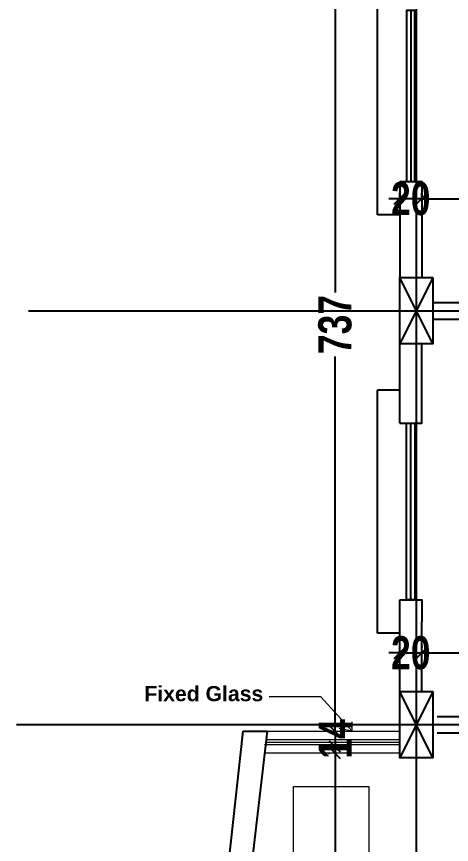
# Model space of a CAD drawing. Extents: x 285329 to 658348, y -83126 to -16980.
# Drawn here: x 358462 to 358856, y -41831 to -41081 of the extents above; entities that cross this region are included whole.
import ezdxf

# ---------------------------------------------------------------- set-up
doc = ezdxf.new("R2010")
doc.units = 0
doc.layers.get('0').update_dxf_attribs({"linetype": 'CONTINUOUS'})
doc.layers.get('DEFPOINTS').update_dxf_attribs({"color": 9, "linetype": 'CONTINUOUS'})
for name, color, linetype in [('AXIS', 1, 'CONTINUOUS'), ('COLUMN', 5, 'CONTINUOUS'), ('FURNITURE', 4, 'CONTINUOUS'), ('TEXT', 3, 'CONTINUOUS'), ('WALL', 7, 'CONTINUOUS'), ('WALL1', 2, 'CONTINUOUS')]:
    doc.layers.add(name, color=color, linetype=linetype)
doc.layers.add('FURN', color=126, linetype='CONTINUOUS', lineweight=9)
doc.layers.add('VIS', color=8, linetype='CONTINUOUS', lineweight=18)
doc.styles.add('CITYBLUEPRINT', font='cityb___.ttf', dxfattribs={"width": 0.8})
doc.styles.add('STYLE4', font='arialbd.ttf', dxfattribs={"height": 0.2})
doc.dimstyles.new('50', dxfattribs={"dimtxt": 30, "dimasz": 10, "dimexe": 5, "dimexo": 6, "dimgap": 5, "dimtad": 0, "dimdec": 0, "dimdsep": 46, "dimtxsty": 'CITYBLUEPRINT', "dimblk1": 'OBLIQUE', "dimblk2": 'OBLIQUE', "dimsah": 1, "dimcen": 0.05, "dimdle": 0.03, "dimclre": 22, "dimclrt": 7, "dimadec": 0, "dimazin": 0, "dimtfac": 1, "dimtdec": 0, "dimtix": 1, "dimtmove": 0, "dimatfit": 3, "dimldrblk": 'OBLIQUE', "dimfxl": 1, "dimtolj": 1, "dimtzin": 0, "dimarcsym": 0})

# ---------------------------------------------------------------- blocks, each defined once
blk = doc.blocks.new('COLUMN')
at = {"layer": 'AXIS'}
for p, q in [((236924.7, -9644.26), (236984.7, -9674.26)), ((236984.7, -9644.26), (236924.7, -9674.26))]:
    blk.add_line(p, q, dxfattribs=at)
at = {"layer": 'COLUMN'}
blk.add_lwpolyline([(236924.7, -9644.26), (236984.7, -9644.26), (236984.7, -9674.26), (236924.7, -9674.26)], close=True, dxfattribs=at)
blk = doc.blocks.new('_Oblique')
at = {"color": 0, "lineweight": -2}
blk.add_line((-0.5, -0.5), (0.5, 0.5), dxfattribs=at)
blk = doc.blocks.new('*D2542')
at = {"layer": 'DEFPOINTS', "color": 0, "linetype": 'Continuous', "lineweight": 5, "transparency": 16777216}
for p in [(358749.24, -40991.71), (358749.24, -41728.7), (358750.88, -41728.7)]:
    blk.add_point(p, dxfattribs=at)
at = {"layer": 'VIS', "color": 0, "linetype": 'Continuous', "lineweight": -2, "transparency": 16777216}
for p, q in [((358750.88, -40991.68), (358750.88, -41331.22)), ((358750.88, -41728.73), (358750.88, -41389.19))]:
    blk.add_line(p, q, dxfattribs=at)
at = {"layer": 'VIS', "color": 22, "linetype": 'Continuous', "lineweight": -2, "transparency": 16777216}
for p, q in [((358755.24, -40991.71), (358755.88, -40991.71)), ((358755.24, -41728.7), (358755.88, -41728.7))]:
    blk.add_line(p, q, dxfattribs=at)
at = {"layer": 'VIS', "color": 0, "linetype": 'Continuous', "lineweight": -2, "transparency": 16777216, "xscale": 10, "yscale": 10, "zscale": 10}
for p, rotation in [((358750.88, -40991.71), 90), ((358750.88, -41728.7), 270)]:
    blk.add_blockref('_Oblique', p, dxfattribs=dict(at, rotation=rotation))
at = {"layer": 'VIS', "color": 7, "linetype": 'Continuous', "lineweight": 5, "transparency": 16777216, "insert": (358750.88, -41360.2), "char_height": 30, "attachment_point": 5, "rotation": 90, "style": 'CITYBLUEPRINT'}
blk.add_mtext('\\A1;737', dxfattribs=at)
blk = doc.blocks.new('*D2543')
at = {"layer": 'DEFPOINTS', "color": 0, "linetype": 'Continuous', "lineweight": 5, "transparency": 16777216}
for p in [(358749.24, -41728.7), (358750.88, -41742.51), (358750.88, -41742.51)]:
    blk.add_point(p, dxfattribs=at)
at = {"layer": 'VIS', "color": 0, "linetype": 'Continuous', "lineweight": -2, "transparency": 16777216}
for p, q in [((358750.88, -41728.7), (358750.88, -41718.7)), ((358750.88, -41728.7), (358750.88, -41742.51)), ((358750.88, -41742.51), (358750.88, -41752.51))]:
    blk.add_line(p, q, dxfattribs=at)
at = {"layer": 'VIS', "color": 22, "linetype": 'Continuous', "lineweight": -2, "transparency": 16777216}
for p, q in [((358755.24, -41728.7), (358755.88, -41728.7)), ((358744.88, -41742.51), (358745.88, -41742.51))]:
    blk.add_line(p, q, dxfattribs=at)
at = {"layer": 'VIS', "color": 0, "linetype": 'Continuous', "lineweight": -2, "transparency": 16777216, "xscale": 10, "yscale": 10, "zscale": 10}
for p, rotation in [((358750.88, -41728.7), 270), ((358750.88, -41742.51), 90)]:
    blk.add_blockref('_Oblique', p, dxfattribs=dict(at, rotation=rotation))
at = {"layer": 'VIS', "color": 7, "linetype": 'Continuous', "lineweight": 5, "transparency": 16777216, "insert": (358750.88, -41735.61), "char_height": 30, "attachment_point": 5, "rotation": 90, "style": 'CITYBLUEPRINT'}
blk.add_mtext('\\A1;14', dxfattribs=at)
blk = doc.blocks.new('*D2622')
at = {"layer": 'DEFPOINTS', "color": 0, "linetype": 'Continuous', "lineweight": 5, "transparency": 16777216}
for p in [(358829.46, -41657.73), (358809.46, -41667.39), (358829.46, -41667.39)]:
    blk.add_point(p, dxfattribs=at)
at = {"layer": 'VIS', "color": 22, "linetype": 'Continuous', "lineweight": -2, "transparency": 16777216}
for p, q in [((358809.46, -41661.39), (358809.46, -41652.73)), ((358829.46, -41661.39), (358829.46, -41652.73))]:
    blk.add_line(p, q, dxfattribs=at)
at = {"layer": 'VIS', "color": 0, "linetype": 'Continuous', "lineweight": -2, "transparency": 16777216}
for p, q in [((358809.46, -41657.73), (358799.46, -41657.73)), ((358809.46, -41657.73), (358829.46, -41657.73)), ((358829.46, -41657.73), (358839.46, -41657.73))]:
    blk.add_line(p, q, dxfattribs=at)
at = {"layer": 'VIS', "color": 0, "linetype": 'Continuous', "lineweight": -2, "transparency": 16777216, "xscale": 10, "yscale": 10, "zscale": 10}
blk.add_blockref('_Oblique', (358809.46, -41657.73), dxfattribs=at)
at = {"layer": 'VIS', "color": 0, "linetype": 'Continuous', "lineweight": -2, "transparency": 16777216, "xscale": 10, "yscale": 10, "zscale": 10, "rotation": 180}
blk.add_blockref('_Oblique', (358829.46, -41657.73), dxfattribs=at)
at = {"layer": 'VIS', "color": 7, "linetype": 'Continuous', "lineweight": 5, "transparency": 16777216, "insert": (358819.46, -41657.73), "char_height": 30, "attachment_point": 5, "style": 'CITYBLUEPRINT'}
blk.add_mtext('\\A1;20', dxfattribs=at)
blk = doc.blocks.new('*D2623')
at = {"layer": 'DEFPOINTS', "color": 0, "linetype": 'Continuous', "lineweight": 5, "transparency": 16777216}
for p in [(359506.96, -41614.21), (358829.46, -41657.73), (359506.96, -41657.73)]:
    blk.add_point(p, dxfattribs=at)
at = {"layer": 'VIS', "color": 22, "linetype": 'Continuous', "lineweight": -2, "transparency": 16777216}
for p, q in [((359506.96, -41620.21), (359506.96, -41662.73)), ((358829.46, -41651.73), (358829.46, -41652.73))]:
    blk.add_line(p, q, dxfattribs=at)
at = {"layer": 'VIS', "color": 0, "linetype": 'Continuous', "lineweight": -2, "transparency": 16777216}
for p, q in [((358829.43, -41657.73), (359138.37, -41657.73)), ((359506.99, -41657.73), (359198.05, -41657.73))]:
    blk.add_line(p, q, dxfattribs=at)
at = {"layer": 'VIS', "color": 0, "linetype": 'Continuous', "lineweight": -2, "transparency": 16777216, "xscale": 10, "yscale": 10, "zscale": 10, "rotation": 180}
blk.add_blockref('_Oblique', (358829.46, -41657.73), dxfattribs=at)
at = {"layer": 'VIS', "color": 0, "linetype": 'Continuous', "lineweight": -2, "transparency": 16777216, "xscale": 10, "yscale": 10, "zscale": 10}
blk.add_blockref('_Oblique', (359506.96, -41657.73), dxfattribs=at)
at = {"layer": 'VIS', "color": 7, "linetype": 'Continuous', "lineweight": 5, "transparency": 16777216, "insert": (359168.21, -41657.73), "char_height": 30, "attachment_point": 5, "style": 'CITYBLUEPRINT'}
blk.add_mtext('\\A1;677', dxfattribs=at)
blk = doc.blocks.new('*D2667')
at = {"layer": 'DEFPOINTS', "color": 0, "linetype": 'Continuous', "lineweight": 5, "transparency": 16777216}
for p in [(359246.96, -41220.21), (358829.46, -41246.27), (358829.46, -41250.72)]:
    blk.add_point(p, dxfattribs=at)
at = {"layer": 'VIS', "color": 22, "linetype": 'Continuous', "lineweight": -2, "transparency": 16777216}
for p, q in [((359246.96, -41226.21), (359246.96, -41251.27)), ((358829.46, -41244.72), (358829.46, -41241.27))]:
    blk.add_line(p, q, dxfattribs=at)
at = {"layer": 'VIS', "color": 0, "linetype": 'Continuous', "lineweight": -2, "transparency": 16777216}
for p, q in [((358829.43, -41246.27), (359013.74, -41246.27)), ((359246.99, -41246.27), (359062.68, -41246.27))]:
    blk.add_line(p, q, dxfattribs=at)
at = {"layer": 'VIS', "color": 0, "linetype": 'Continuous', "lineweight": -2, "transparency": 16777216, "xscale": 10, "yscale": 10, "zscale": 10, "rotation": 180}
blk.add_blockref('_Oblique', (358829.46, -41246.27), dxfattribs=at)
at = {"layer": 'VIS', "color": 0, "linetype": 'Continuous', "lineweight": -2, "transparency": 16777216, "xscale": 10, "yscale": 10, "zscale": 10}
blk.add_blockref('_Oblique', (359246.96, -41246.27), dxfattribs=at)
at = {"layer": 'VIS', "color": 7, "linetype": 'Continuous', "lineweight": 5, "transparency": 16777216, "insert": (359038.21, -41246.27), "char_height": 30, "attachment_point": 5, "style": 'CITYBLUEPRINT'}
blk.add_mtext('\\A1;417', dxfattribs=at)
blk = doc.blocks.new('*D2668')
at = {"layer": 'DEFPOINTS', "color": 0, "linetype": 'Continuous', "lineweight": 5, "transparency": 16777216}
for p in [(358809.46, -41246.27), (358809.46, -41250.72), (358829.46, -41250.72)]:
    blk.add_point(p, dxfattribs=at)
at = {"layer": 'VIS', "color": 22, "linetype": 'Continuous', "lineweight": -2, "transparency": 16777216}
for p, q in [((358809.46, -41244.72), (358809.46, -41241.27)), ((358829.46, -41244.72), (358829.46, -41241.27))]:
    blk.add_line(p, q, dxfattribs=at)
at = {"layer": 'VIS', "color": 0, "linetype": 'Continuous', "lineweight": -2, "transparency": 16777216}
for p, q in [((358809.46, -41246.27), (358799.46, -41246.27)), ((358829.46, -41246.27), (358809.46, -41246.27)), ((358829.46, -41246.27), (358839.46, -41246.27))]:
    blk.add_line(p, q, dxfattribs=at)
at = {"layer": 'VIS', "color": 0, "linetype": 'Continuous', "lineweight": -2, "transparency": 16777216, "xscale": 10, "yscale": 10, "zscale": 10}
blk.add_blockref('_Oblique', (358809.46, -41246.27), dxfattribs=at)
at = {"layer": 'VIS', "color": 0, "linetype": 'Continuous', "lineweight": -2, "transparency": 16777216, "xscale": 10, "yscale": 10, "zscale": 10, "rotation": 180}
blk.add_blockref('_Oblique', (358829.46, -41246.27), dxfattribs=at)
at = {"layer": 'VIS', "color": 7, "linetype": 'Continuous', "lineweight": 5, "transparency": 16777216, "insert": (358819.46, -41246.27), "char_height": 30, "attachment_point": 5, "style": 'CITYBLUEPRINT'}
blk.add_mtext('\\A1;20', dxfattribs=at)
blk = doc.blocks.new('*D2703')
at = {"layer": 'DEFPOINTS', "color": 0, "linetype": 'Continuous', "lineweight": 5, "transparency": 16777216}
for p in [(358750.88, -41748.51), (358750.88, -41748.51), (358751.81, -42090.21)]:
    blk.add_point(p, dxfattribs=at)
at = {"layer": 'VIS', "color": 22, "linetype": 'Continuous', "lineweight": -2, "transparency": 16777216}
for p, q in [((358744.88, -41748.51), (358745.88, -41748.51)), ((358745.81, -42090.21), (358745.88, -42090.21))]:
    blk.add_line(p, q, dxfattribs=at)
at = {"layer": 'VIS', "color": 0, "linetype": 'Continuous', "lineweight": -2, "transparency": 16777216}
for p, q in [((358750.88, -41748.48), (358750.88, -41889.51)), ((358750.88, -42090.24), (358750.88, -41949.21))]:
    blk.add_line(p, q, dxfattribs=at)
at = {"layer": 'VIS', "color": 0, "linetype": 'Continuous', "lineweight": -2, "transparency": 16777216, "xscale": 10, "yscale": 10, "zscale": 10}
for p, rotation in [((358750.88, -41748.51), 90), ((358750.88, -42090.21), 270)]:
    blk.add_blockref('_Oblique', p, dxfattribs=dict(at, rotation=rotation))
at = {"layer": 'VIS', "color": 7, "linetype": 'Continuous', "lineweight": 5, "transparency": 16777216, "insert": (358750.88, -41919.36), "char_height": 30, "attachment_point": 5, "rotation": 90, "style": 'CITYBLUEPRINT'}
blk.add_mtext('\\A1;342', dxfattribs=at)
blk = doc.blocks.new('vxcv')
at = {"layer": 'FURN'}
for p, q in [((312988.44, -30904, -139.86), (313033.6, -30873.45, -139.86)), ((313033.6, -30873.45, -139.86), (313075.88, -30922.95, -139.86)), ((312988.44, -30904, -139.86), (313014.16, -30962.87, -139.86))]:
    blk.add_line(p, q, dxfattribs=at)
blk.add_lwpolyline([(313074.27, -30967.39), (313005.85, -30967.39), (313005.85, -31041.94), (313074.27, -31041.94)], close=True, dxfattribs=at)
for centre, major_axis, ratio, start_param, end_param in [((312888.99, -30708.42, -139.86), (-128.06, 189.35), 0.481209, 2.88862, 3.394565), ((313103.04, -30798.66, -139.86), (116.97, -155.99), 0.555479, -1.432361, -1.129115), ((312889.67, -30936.65, -139.86), (94.28, -170.66), 0.555479, 1.129115, 1.432361), ((312722.8, -30444.67, -139.86), (324.17, -501.26), 0.5625, -0.109671, 0.109671)]:
    blk.add_ellipse(centre, major_axis=major_axis, ratio=ratio, start_param=start_param, end_param=end_param, dxfattribs=at)

msp = doc.modelspace()

# ---------------------------------------------------------------- hatches: boundary and pattern name
at = {"layer": 'VIS', "linetype": 'Continuous', "lineweight": 5}
h = msp.add_hatch(dxfattribs=at)
h.set_pattern_fill('ANSI37', color=256, scale=10, angle=45)
h.set_pattern_definition([(90, (45554.062, -10494.21), (-31.75, 5e-15), []), (180, (45554.062, -10494.21), (-5e-15, -31.75), [])])
edge = h.paths.add_edge_path()
edge.add_line((359291.94, -39546.08), (359495.56, -39544.78))
edge.add_line((359495.56, -39544.78), (359495.56, -39560.51))
edge.add_line((359495.56, -39560.51), (359912.58, -39560.78))
edge.add_line((359912.58, -39560.78), (359912.58, -39680.81))
edge.add_line((359912.58, -39680.81), (359672.23, -39680.81))
edge.add_line((359672.23, -39680.81), (359672.23, -42439.64))
edge.add_line((359672.23, -42439.64), (359521.96, -42438.42))
edge.add_line((359521.96, -42438.42), (359521.96, -40969.99))
edge.add_line((359521.96, -40969.99), (358854.38, -40971.21))
edge.add_line((358854.38, -40971.21), (358851.46, -40793.13))
edge.add_line((358851.46, -40793.13), (359524.09, -40793.13))
edge.add_line((359524.09, -40793.13), (359520.89, -39680.81))
edge.add_line((359520.89, -39680.81), (359293, -39680.81))
edge.add_line((359293, -39680.81), (359291.22, -39546.09))

# ---------------------------------------------------------------- linework, layer by layer
at = {"layer": 'AXIS'}
for p, q in [((358824.44, -39110.66), (358824.46, -42687.54)), ((358473.11, -41347.71), (360818.48, -41347.71)), ((360803.81, -41722.7), (358462.22, -41722.7))]:
    msp.add_line(p, q, dxfattribs=at)
at = {"layer": 'FURNITURE', "ltscale": 3}
for p, q in [((358789.46, -41260.72), (358789.46, -41045.72)), ((358809.46, -41260.72), (358789.46, -41260.72)), ((358809.46, -41419.69), (358789.46, -41419.69)), ((358789.46, -41639.69), (358789.46, -41419.69)), ((358809.46, -41639.69), (358789.46, -41639.69))]:
    msp.add_line(p, q, dxfattribs=at)
for points in [[(358815.63, -41230.72), (358823.29, -41230.72), (358823.29, -41075.72), (358815.63, -41075.72)], [(358815.63, -41449.69), (358823.29, -41449.69), (358823.29, -41609.69), (358815.63, -41609.69)]]:
    msp.add_lwpolyline(points, close=True, dxfattribs=at)
at = {"layer": 'VIS', "linetype": 'Continuous', "lineweight": 5}
for p, q in [((358691.06, -41697.24), (358737.72, -41697.24)), ((358737.72, -41697.24), (358766.24, -41728.7)), ((358766.24, -41728.7), (358766.24, -41720.19)), ((358689.26, -41728.7), (358809.46, -41728.7)), ((358766.24, -41728.7), (358754.59, -41726.28)), ((358689.26, -41736.2), (358809.46, -41736.2)), ((358809.46, -41741.01), (358686.96, -41741.01)), ((358689.26, -41738.7), (358809.46, -41738.7)), ((358809.46, -41748.51), (358686.96, -41748.51))]:
    msp.add_line(p, q, dxfattribs=at)
at = {"layer": 'WALL', "ltscale": 3}
for p, q in [((358839.46, -41340.21), (359246.96, -41340.21)), ((358839.46, -41355.21), (359246.96, -41355.21)), ((358843.46, -41715.21), (359246.96, -41715.21)), ((358843.46, -41730.21), (359246.96, -41730.21))]:
    msp.add_line(p, q, dxfattribs=at)
at = {"layer": 'WALL', "linetype": 'Continuous', "ltscale": 3}
for p, q in [((358608.55, -42272.58), (358667.53, -41728.7)), ((358689.26, -41728.7), (358628.55, -42251.36)), ((358667.53, -41728.7), (358689.26, -41728.7))]:
    msp.add_line(p, q, dxfattribs=at)
for points in [[(358809.46, -41230.72), (358829.46, -41230.72), (358829.46, -41230.72), (358829.46, -41250.72), (358829.46, -41250.72)], [(358809.46, -41230.72), (358809.46, -41317.71)], [(358809.46, -41230.72), (358829.46, -41230.72), (358829.46, -41230.72), (358829.46, -41250.72), (358829.46, -41250.72)], [(358829.46, -41250.72), (358829.46, -41317.71)], [(358809.46, -41449.69), (358809.46, -41355.21)], [(358809.46, -41449.69), (358809.46, -41355.21)], [(358829.46, -41429.69), (358829.46, -41377.71)], [(358829.46, -41429.69), (358829.46, -41377.71)], [(358809.46, -41449.69), (358829.46, -41449.69), (358829.46, -41449.69), (358829.46, -41429.69), (358829.46, -41429.69)], [(358809.46, -41449.69), (358829.46, -41449.69), (358829.46, -41449.69), (358829.46, -41429.69), (358829.46, -41429.69)], [(358809.46, -41692.7), (358809.46, -41609.69)], [(358809.46, -41692.7), (358809.46, -41609.69)], [(358809.46, -41609.69), (358829.46, -41609.69), (358829.46, -41609.69), (358829.46, -41629.69), (358829.46, -41629.69)], [(358829.46, -41692.7), (358829.46, -41629.69)], [(358829.46, -41692.7), (358829.46, -41629.69)]]:
    msp.add_lwpolyline(points, dxfattribs=at)
at = {"layer": 'WALL1'}
for p, q in [((358819.46, -41075.72), (358819.46, -41230.72)), ((358819.46, -41609.69), (358819.46, -41449.69))]:
    msp.add_line(p, q, dxfattribs=at)

# ---------------------------------------------------------------- block references
at = {"layer": 'VIS', "linetype": 'Continuous', "lineweight": 5, "xscale": -1, "rotation": 180}
msp.add_blockref('vxcv', (45707.21, -72820.62), dxfattribs=at)
at = {"layer": 'WALL', "linetype": 'Continuous'}
for p, rotation in [((368483.71, 195606.99), 270.0000000024456), ((368483.71, 195232), 270)]:
    msp.add_blockref('COLUMN', p, dxfattribs=dict(at, rotation=rotation))

# ---------------------------------------------------------------- texts
at = {"layer": 'TEXT', "insert": (358578.04, -41687.7), "char_height": 13.7388, "width": 148.7202, "attachment_point": 1, "style": 'STYLE4'}
msp.add_mtext('Fixed Glass', dxfattribs=at)

# ---------------------------------------------------------------- dimensions: what is measured, and where the dimension line sits
at = {"layer": 'VIS', "linetype": 'Continuous', "lineweight": 5}
for base, p1, p2, picture, middle in [((358750.88, -41728.7), (358749.24, -40991.71), (358749.24, -41728.7), '*D2542', (358750.88, -41360.2)), ((358750.88, -41742.51), (358749.24, -41728.7), (358750.88, -41742.51), '*D2543', (358750.88, -41735.61)), ((358750.88, -41748.51), (358751.81, -42090.21), (358750.88, -41748.51), '*D2703', (358750.88, -41919.36))]:
    dim = msp.add_linear_dim(base=base, p1=p1, p2=p2, angle=90, dimstyle='50', override={"dimtmove": 1}, dxfattribs=at)
    dim.commit()
    dim.dimension.update_dxf_attribs({"geometry": picture, "text_midpoint": middle})
for base, p1, p2, picture, middle in [((358809.46, -41246.27), (358829.46, -41250.72), (358809.46, -41250.72), '*D2668', (358819.46, -41246.27)), ((358829.45827653, -41246.26899009), (359246.95827653, -41220.20638653), (358829.45827653, -41250.72183939), '*D2667', (359038.20827653, -41246.26899009)), ((359506.95827653, -41657.72777702), (358829.45827653, -41657.72777702), (359506.95827653, -41614.20638653), '*D2623', (359168.20827653, -41657.72777702))]:
    dim = msp.add_linear_dim(base=base, p1=p1, p2=p2, dimstyle='50', override={"dimtmove": 1}, dxfattribs=at)
    dim.commit()
    dim.dimension.update_dxf_attribs({"geometry": picture, "text_midpoint": middle})
dim = msp.add_linear_dim(base=(358829.46, -41657.73), p1=(358809.46, -41667.39), p2=(358829.46, -41667.39), dimstyle='50', dxfattribs=at)
dim.commit()
dim.dimension.update_dxf_attribs({"geometry": '*D2622', "text_midpoint": (358819.46, -41657.73)})

doc.saveas('drawing.dxf')
